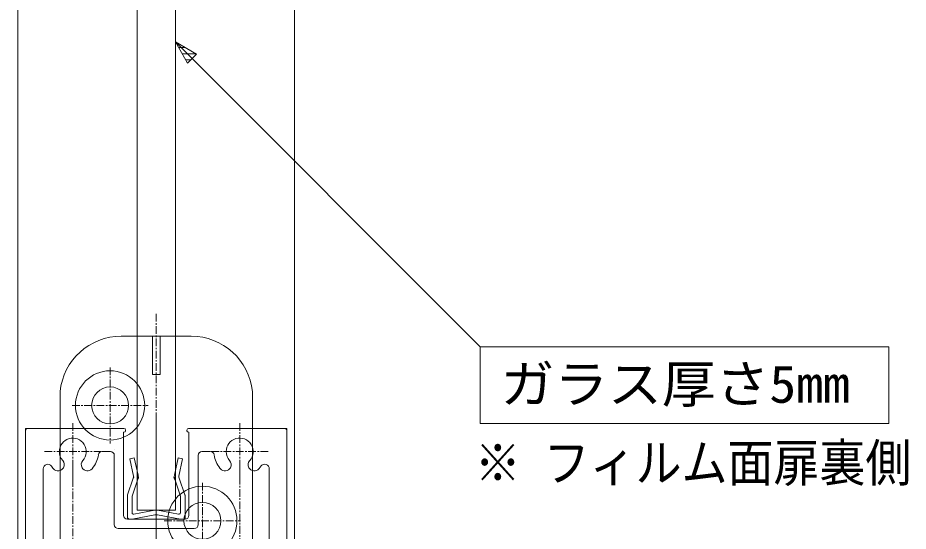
# Model space of a CAD drawing. Units: millimetres, scale not verified. Extents: x -4547 to 4547, y -2284 to 2284.
# Drawn here: x -1931 to -1352, y -1428 to -1094 of the extents above; entities that cross this region are included whole.
import ezdxf
from ezdxf.enums import TextEntityAlignment as Align

# ---------------------------------------------------------------- set-up
doc = ezdxf.new("R2010")
doc.units = ezdxf.units.MM
doc.header["$LTSCALE"] = 20
doc.linetypes.add('CHAIN1', pattern=[8, 5, -1, 1, -1])
doc.linetypes.add('DOUBLE_CHAIN1', pattern=[8.8, 5, -1, 0.6, -0.6, 0.6, -1])
doc.layers.add('0-0_3一般', color=7, linetype='Continuous', lineweight=9)
doc.layers.add('0-4_2寸法-3', color=7, linetype='Continuous', lineweight=9)
doc.styles.add('ＭＳ ゴシック', font='')
doc.styles.get('ＭＳ ゴシック').set_extended_font_data('MS Gothic')

# ---------------------------------------------------------------- blocks, each defined once
blk = doc.blocks.new('グループ-84')
at = {"layer": '0-0_3一般', "linetype": 'CHAIN1'}
for p, q in [((-11095.9, -27888.5), (-11095.9, -27151.5)), ((-10010.9, -27099.3), (-10010.9, -32290)), ((-8925.9, -27888.5), (-8925.9, -27151.5)), ((-11464.4, -27520), (-10727.4, -27520)), ((-9294.4, -27520), (-8557.4, -27520)), ((-11095.9, -27720), (-11095.9, -31627.5)), ((-8925.9, -31627.5), (-8925.9, -27720)), ((-11095.9, -31838.5), (-11095.9, -31101.5)), ((-8925.9, -31838.5), (-8925.9, -31101.5)), ((-11464.4, -31470), (-10727.4, -31470)), ((-9294.4, -31470), (-8557.4, -31470)), ((-10010.9, -32290), (-10010.9, -32502.6))]:
    blk.add_line(p, q, dxfattribs=at)
at = {"layer": '0-0_3一般', "linetype": 'DOUBLE_CHAIN1'}
for p, q in [((-11680.9, -27220), (-11710.9, -27220)), ((-11710.9, -27250), (-11710.9, -27220)), ((-8340.9, -27220), (-8310.9, -27220)), ((-8310.9, -27250), (-8310.9, -27220)), ((-11357.1, -31268.6), (-11468.6, -31268.6)), ((-11376.1, -31671.4), (-11452.1, -31671.4))]:
    blk.add_line(p, q, dxfattribs=at)
at = {"layer": '0-0_3一般'}
for p, q in [((-11710.9, -27250), (-11710.9, -32470)), ((-10430.9, -27220), (-11680.9, -27220)), ((-10435.9, -27270), (-10430.9, -27270)), ((-10435.9, -28350), (-10435.9, -27270)), ((-10410.9, -27220), (-10410.7, -27220)), ((-10410.9, -27250), (-10410.9, -27240)), ((-9610.9, -27250), (-9610.9, -27240)), ((-9590.9, -27220), (-8340.9, -27220)), ((-9585.9, -27270), (-9590.9, -27270)), ((-9585.9, -27270), (-9585.9, -28350)), ((-8310.9, -32470), (-8310.9, -27250)), ((-10605.9, -27520), (-10714.2, -27520)), ((-10555.9, -27490), (-10555.9, -27490)), ((-9307.7, -27520), (-9415.9, -27520)), ((-10555.9, -27570), (-10555.9, -28470)), ((-9465.9, -27570), (-9465.9, -28470)), ((-11480.9, -27744.5), (-11480.9, -29690)), ((-8540.9, -29690), (-8540.9, -27744.5)), ((-9635.9, -28400), (-10385.9, -28400)), ((-9515.9, -28520), (-10505.9, -28520)), ((-8570.9, -29720), (-11450.9, -29720)), ((-11480.9, -29870), (-11480.9, -31188.6)), ((-9541.2, -29840), (-11450.9, -29840)), ((-9541.2, -29840), (-9511.2, -29840)), ((-9511.2, -29840), (-9541.2, -29840)), ((-8570.9, -29840), (-9511.2, -29840)), ((-8540.9, -31188.6), (-8540.9, -29870)), ((-11480.9, -31751.4), (-11480.9, -32490)), ((-11155.9, -32295), (-11155.9, -31823.7)), ((-10955.9, -32090), (-10955.9, -31793)), ((-9065.9, -32090), (-9065.9, -31793)), ((-8865.9, -32295), (-8865.9, -31823.7)), ((-8540.9, -32490), (-8540.9, -31751.4)), ((-9535.9, -32070), (-10480.9, -32070)), ((-10510.9, -32120), (-10925.9, -32120)), ((-10510.9, -32120), (-10510.9, -32100)), ((-9510.9, -32120), (-9510.9, -32095)), ((-9095.9, -32120), (-9510.9, -32120)), ((-10010.9, -32290), (-10040.9, -32320)), ((-10010.9, -32290), (-9980.9, -32320)), ((-10040.9, -32320), (-11130.9, -32320)), ((-8890.9, -32320), (-9980.9, -32320)), ((-11510.9, -32520), (-11660.9, -32520)), ((-8360.9, -32520), (-8510.9, -32520))]:
    blk.add_line(p, q, dxfattribs=at)
for centre, radius, start, end in [((-11680.9, -27250), 30, 90, 180), ((-10430.9, -27240), 20, 0, 90), ((-10430.9, -27250), 20, 270, 0), ((-9590.9, -27240), 20, 90, 180), ((-9590.9, -27250), 20, 180, 270), ((-8340.9, -27250), 30, 0, 90), ((-11095.9, -27520), 175, 318.28389, 180), ((-8925.9, -27520), 175, 318.28389, 180), ((-11095.9, -27520), 175, 180, 221.71611), ((-10714.2, -27570), 50, 90, 172.53791), ((-10605.9, -27570), 50, 0, 90), ((-9415.9, -27570), 50, 90, 180), ((-9307.7, -27570), 50, 7.46209, 90), ((-8925.9, -27520), 175, 180, 221.71611), ((-11286.3, -27689.7), 80, 330, 41.71611), ((-10905.6, -27689.7), 80, 138.28389, 210), ((-11095.9, -27520), 335, 318.28389, 352.53791), ((-8925.9, -27520), 335, 187.46209, 219.79182), ((-9116.3, -27689.7), 80, 330, 41.71611), ((-8735.6, -27689.7), 80, 138.28389, 210), ((-11420.9, -27744.5), 60, 34.25889, 180), ((-11095.9, -27520), 335, 214.70253, 219.79182), ((-11095.9, -27520), 335, 219.79182, 221.71611), ((-11095.9, -27520), 335, 219.79182, 221.71611), ((-11286.3, -27689.7), 80, 221.71611, 330), ((-10905.6, -27689.7), 80, 210, 318.28389), ((-8925.9, -27520), 335, 219.79182, 221.71611), ((-8925.9, -27520), 335, 219.79182, 221.71611), ((-9116.3, -27689.7), 80, 221.71611, 330), ((-8735.6, -27689.7), 80, 210, 318.28389), ((-8925.9, -27520), 335, 318.28389, 325.29747), ((-8600.9, -27744.5), 60, 0, 145.74111), ((-10385.9, -28350), 50, 180, 270), ((-9635.9, -28350), 50, 270, 0), ((-10505.9, -28470), 50, 180, 270), ((-9515.9, -28470), 50, 270, 0), ((-11450.9, -29690), 30, 180, 270), ((-8570.9, -29690), 30, 270, 0), ((-11450.9, -29870), 30, 90, 180), ((-8570.9, -29870), 30, 0, 90), ((-11095.9, -31470), 335, 93.28389, 137.19933), ((-11110.5, -31215.4), 80, 345, 93.28389), ((-8911.3, -31215.4), 80, 86.71611, 195), ((-8925.9, -31470), 335, 42.80067, 86.71611), ((-11400.9, -31188.6), 80, 180, 317.73474), ((-11110.5, -31215.4), 80, 273.28389, 345), ((-8911.3, -31215.4), 80, 195, 266.71611), ((-8620.9, -31188.6), 80, 222.26526, 0), ((-11095.9, -31470), 175, 93.28389, 180), ((-8925.9, -31470), 175, 0, 86.71611), ((-11095.9, -31470), 175, 180, 356.71611), ((-11095.9, -31470), 335, 297.75899, 356.71611), ((-10841.4, -31484.6), 80, 105, 176.71611), ((-10841.4, -31484.6), 80, 356.71611, 105), ((-9180.5, -31484.6), 80, 75, 183.28389), ((-8925.9, -31470), 335, 183.28389, 242.24101), ((-9180.5, -31484.6), 80, 3.28389, 75), ((-8925.9, -31470), 175, 183.28389, 0), ((-11400.9, -31751.4), 80, 42.26526, 180), ((-11095.9, -31470), 335, 222.80067, 255.72505), ((-8925.9, -31470), 335, 284.27495, 317.19933), ((-8620.9, -31751.4), 80, 0, 137.73474), ((-11185.9, -31823.7), 30, 0, 75.72505), ((-10925.9, -31793), 30, 117.75899, 180), ((-9095.9, -31793), 30, 0, 62.24101), ((-8835.9, -31823.7), 30, 104.27495, 180), ((-10480.9, -32100), 30, 90, 180), ((-9535.9, -32095), 25, 0, 90), ((-10925.9, -32090), 30, 180, 270), ((-9095.9, -32090), 30, 270, 0), ((-11130.9, -32295), 25, 180, 270), ((-8890.9, -32295), 25, 270, 0), ((-11660.9, -32470), 50, 180, 270), ((-11510.9, -32490), 30, 270, 0), ((-8510.9, -32490), 30, 180, 270), ((-8360.9, -32470), 50, 270, 0)]:
    blk.add_arc(centre, radius, start, end, dxfattribs=at)
blk = doc.blocks.new('グループ-92')
at = {"layer": '0-0_3一般', "linetype": 'CHAIN1'}
blk.add_line((-10010.9, -27680), (-10010.9, -28432), dxfattribs=at)
at = {"layer": '0-0_3一般'}
for p, q in [((-10383.1, -28080.5), (-10309.6, -27864.8)), ((-10255.3, -27890.5), (-10325.9, -28100)), ((-9695.9, -28100), (-9766.6, -27890.5)), ((-9712.3, -27864.8), (-9638.8, -28080.5)), ((-10385.9, -28370), (-10385.9, -28093.3)), ((-10325.9, -28315.8), (-10325.9, -28100)), ((-9695.9, -28315.8), (-9695.9, -28100)), ((-9635.9, -28093.3), (-9635.9, -28370)), ((-10325.9, -28400), (-10029.6, -28341.8)), ((-10302.2, -28335.5), (-10029.6, -28281.8)), ((-9719.7, -28335.5), (-9992.3, -28281.8)), ((-9695.9, -28400), (-9992.3, -28341.8)), ((-10325.9, -28400), (-10355.9, -28400)), ((-9665.9, -28400), (-9695.9, -28400))]:
    blk.add_line(p, q, dxfattribs=at)
at = {"layer": '0-0_3一般', "linetype": 'DOUBLE_CHAIN1'}
for p, q in [((-10309.6, -27864.8), (-10303.8, -27852.6)), ((-10306.6, -27839.5), (-10303.8, -27852.6)), ((-10255.3, -27890.5), (-10240.9, -27860)), ((-10247.9, -27827.1), (-10240.9, -27860)), ((-9774, -27827.1), (-9780.9, -27860)), ((-9766.6, -27890.5), (-9780.9, -27860)), ((-9715.3, -27839.5), (-9718, -27852.6)), ((-9712.3, -27864.8), (-9718, -27852.6)), ((-10385.9, -28370), (-10385.9, -28400)), ((-10355.9, -28400), (-10385.9, -28400)), ((-9665.9, -28400), (-9635.9, -28400)), ((-9635.9, -28370), (-9635.9, -28400))]:
    blk.add_line(p, q, dxfattribs=at)
at = {"layer": '0-0_3一般'}
for points in [[(-8210.9, -32220), (-11810.9, -32220), (-11810.9, 1260), (-8210.9, 1260)], [(-10260.9, -3140), (-9760.9, -3140), (-9760.9, -28280), (-10260.9, -28280)]]:
    blk.add_lwpolyline(points, close=True, dxfattribs=at)
for points in [[(-10306.6, -27839.5), (-10354.6, -27612.4), (-10295.9, -27600), (-10247.9, -27827.1)], [(-9774, -27827.1), (-9725.9, -27600), (-9667.2, -27612.4), (-9715.3, -27839.5)]]:
    blk.add_lwpolyline(points, dxfattribs=at)
for centre, radius, start, end in [((-10345.7, -27847.7), 40, 334.72228, 11.94418), ((-10345.7, -27847.7), 100, 334.72228, 11.94418), ((-9676.1, -27847.7), 100, 168.05582, 205.27772), ((-9676.1, -27847.7), 40, 168.05582, 205.27772), ((-10355.9, -28093.3), 30, 154.72228, 180), ((-9665.9, -28093.3), 30, 0, 25.27772), ((-10305.9, -28315.8), 20, 180, 280.76501), ((-10010.9, -28380), 100, 90, 100.76501), ((-10010.9, -28440), 100, 90, 100.76501), ((-10010.9, -28380), 100, 79.23499, 90), ((-10010.9, -28440), 100, 79.23499, 90), ((-9715.9, -28315.8), 20, 259.23499, 0), ((-10355.9, -28370), 30, 180, 270), ((-9665.9, -28370), 30, 270, 0)]:
    blk.add_arc(centre, radius, start, end, dxfattribs=at)
blk = doc.blocks.new('グループ-96')
at = {"layer": '0-0_3一般', "linetype": 'CHAIN1'}
for p, q in [((-10010.9, -25730.7), (-10010.9, -34178.7)), ((-10610.9, -26425), (-10610.9, -27415)), ((-11105.9, -26920), (-10115.9, -26920)), ((-9410.9, -27925), (-9410.9, -28915)), ((-9905.9, -28420), (-8915.9, -28420))]:
    blk.add_line(p, q, dxfattribs=at)
at = {"layer": '0-0_3一般'}
for p, q in [((-10060.9, -26020), (-10464.9, -26020)), ((-10060.9, -26020), (-10046.3, -26020)), ((-10060.9, -26520), (-10060.9, -26020)), ((-10046.3, -26020), (-9975.6, -26020)), ((-9975.6, -26020), (-9960.9, -26020)), ((-9556.9, -26020), (-9960.9, -26020)), ((-9960.9, -26520), (-9960.9, -26020)), ((-9960.9, -26520), (-10060.9, -26520)), ((-11260.9, -33320), (-11260.9, -26740.4)), ((-8760.9, -33320), (-8760.9, -26740))]:
    blk.add_line(p, q, dxfattribs=at)
for centre, radius in [((-10610.9, -26920), 450), ((-10610.9, -26920), 240), ((-9410.9, -28420), 450), ((-9410.9, -28420), 240)]:
    blk.add_circle(centre, radius, dxfattribs=at)
for centre, start, end in [((-10464.9, -26820), 90, 174.28941), ((-9556.9, -26820), 5.73917, 90)]:
    blk.add_arc(centre, 800, start, end, dxfattribs=at)
blk = doc.blocks.new('グループ-98')
at = {"layer": '0-0_3一般'}
for name in ['グループ-92', 'グループ-96', 'グループ-84']:
    blk.add_blockref(name, (0, 0), dxfattribs=at)

msp = doc.modelspace()

# ---------------------------------------------------------------- linework, layer by layer
at = {"layer": '0-4_2寸法-3'}
for p, q in [((-1828.67, -1109.77), (-1630.59, -1307.85)), ((-1822.34, -1113.43), (-1826.56, -1113.43)), ((-1815.41, -1117.43), (-1824.25, -1117.43)), ((-1818.79, -1121.43), (-1821.94, -1121.43))]:
    msp.add_line(p, q, dxfattribs=at)
for points in [[(-1820.79, -1123.43), (-1828.67, -1109.77), (-1815.02, -1117.66)], [(-1820.79, -1123.43), (-1828.67, -1109.77), (-1815.02, -1117.66)], [(-1630.59, -1307.85), (-1364.74, -1307.85), (-1364.74, -1357.85), (-1630.59, -1357.85)]]:
    msp.add_lwpolyline(points, close=True, dxfattribs=at)

# ---------------------------------------------------------------- block references
at = {"layer": '0-0_3一般', "xscale": 0.05, "yscale": 0.05}
msp.add_blockref('グループ-98', (-1340.62, 0), dxfattribs=at)

# ---------------------------------------------------------------- texts
at = {"layer": '0-4_2寸法-3', "style": 'ＭＳ ゴシック'}
for s, height, width, p in [('ガラス厚さ5mm', 24.41, 1.05, (-1617.31, -1351.6)), ('※ フィルム面扉裏側', 24.34, 0.9, (-1634.04, -1402.76))]:
    msp.add_text(s, height=height, dxfattribs=dict(at, width=width)).set_placement(p, align=Align.BOTTOM_LEFT)

doc.saveas('drawing.dxf')
